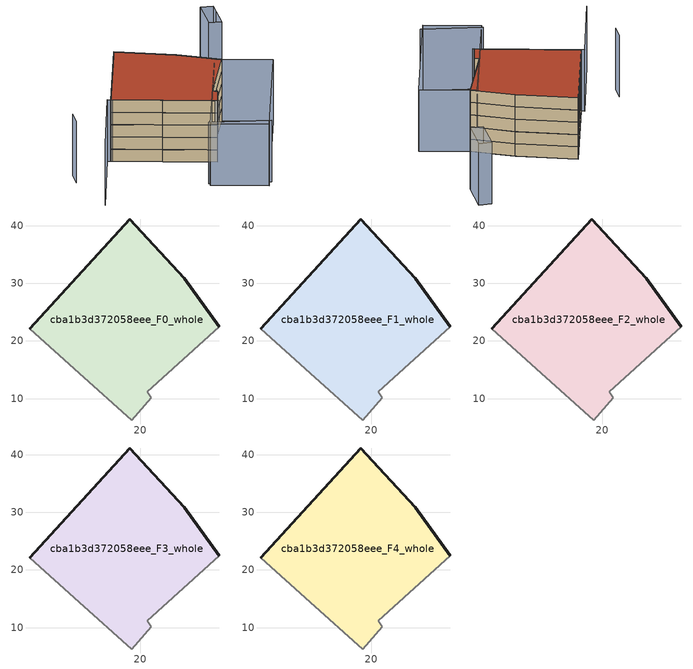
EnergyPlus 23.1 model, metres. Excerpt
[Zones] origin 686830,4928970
cba1b3d372058eee_F0_whole
 floor ground (EU_floor_Construction): 21.92,10.16 21.22,11.17 33.69,22.45 27.66,30.86 18.18,41.19 0.84,22.08 9.4,14.38 18.51,6.26 z0
 wall outside (EU_wall_Construction): 0.84,22.08 18.18,41.19 27.66,30.86 33.69,22.45 z0:3
 wall adiabatic (EU_wall_Construction): 33.69,22.45 21.22,11.17 21.92,10.16 18.51,6.26 9.4,14.38 0.84,22.08 z0:3
cba1b3d372058eee_F1_whole
 floor to cba1b3d372058eee_F0_whole (EU_floor_Construction): 21.92,10.16 21.22,11.17 33.69,22.45 27.66,30.86 18.18,41.19 0.84,22.08 9.4,14.38 18.51,6.26 z3
 wall outside (EU_wall_Construction): 0.84,22.08 18.18,41.19 27.66,30.86 33.69,22.45 z3:6
 wall adiabatic (EU_wall_Construction): 33.69,22.45 21.22,11.17 21.92,10.16 18.51,6.26 9.4,14.38 0.84,22.08 z3:6
cba1b3d372058eee_F2_whole
 floor to cba1b3d372058eee_F1_whole (EU_floor_Construction): 21.92,10.16 21.22,11.17 33.69,22.45 27.66,30.86 18.18,41.19 0.84,22.08 9.4,14.38 18.51,6.26 z6
 wall outside (EU_wall_Construction): 0.84,22.08 18.18,41.19 27.66,30.86 33.69,22.45 z6:9
 wall adiabatic (EU_wall_Construction): 33.69,22.45 21.22,11.17 21.92,10.16 18.51,6.26 9.4,14.38 0.84,22.08 z6:9
cba1b3d372058eee_F3_whole
 floor to cba1b3d372058eee_F2_whole (EU_floor_Construction): 21.92,10.16 21.22,11.17 33.69,22.45 27.66,30.86 18.18,41.19 0.84,22.08 9.4,14.38 18.51,6.26 z9
 wall outside (EU_wall_Construction): 0.84,22.08 18.18,41.19 27.66,30.86 33.69,22.45 z9:12
 wall adiabatic (EU_wall_Construction): 33.69,22.45 21.22,11.17 21.92,10.16 18.51,6.26 9.4,14.38 0.84,22.08 z9:12
cba1b3d372058eee_F4_whole
 floor to cba1b3d372058eee_F3_whole (EU_floor_Construction): 21.92,10.16 21.22,11.17 33.69,22.45 27.66,30.86 18.18,41.19 0.84,22.08 9.4,14.38 18.51,6.26 z12
 wall outside (EU_wall_Construction): 0.84,22.08 18.18,41.19 27.66,30.86 33.69,22.45 z12:15
 wall adiabatic (EU_wall_Construction): 33.69,22.45 21.22,11.17 21.92,10.16 18.51,6.26 9.4,14.38 0.84,22.08 z12:15
 roof outside (EU_roof_Construction): 27.66,30.86 33.69,22.45 21.22,11.17 21.92,10.16 18.51,6.26 9.4,14.38 0.84,22.08 18.18,41.19 z15
shading: 9.49,-1.16 20.82,-9.44 / -10.63,21.72 -12.54,18.34 / -15.32,5.17 0.27,22.59 / 0.27,22.59 18.75,6.05 / 42.12,14.8 18.96,-10.73 / 18.96,-10.73 9.31,-1.97 / 9.31,-1.97 32.46,23.56 / 32.46,23.56 42.12,14.8 / 46.84,37.87 49.39,42.64 / 50.89,45.39 46.84,37.87 / 46.84,37.87 44.26,39.26 / 44.26,39.26 48.3,46.78 / 48.3,46.78 50.89,45.39 z0:15
[Building]
EU S2 Campaign: North Axis=0; Terrain=City; Solar Distribution=FullExterior
[Site:Location]
Bologna: Latitude=44.5; Longitude=11.25; Time Zone=1; Elevation=37
[SizingPeriod:WeatherFileDays]
AnnualSizingPeriod: Begin Month=1; Begin Day of Month=1; End Month=12; End Day of Month=31; Day of Week for Start Day=Monday; Use Weather File Daylight Saving Period=No; Use Weather File Rain and Snow Indicators=No
[MATERIAL]
EU_InternalMass_Material: Roughness=MediumRough; Thickness=0.1; Conductivity=1; Density=1800; Specific Heat=900; Thermal Absorptance=0.9; Solar Absorptance=0.7; Visible Absorptance=0.7
[MATERIAL:NOMASS] Roughness=MediumRough; Thermal Absorptance=0.9; Solar Absorptance=0.7; Visible Absorptance=0.7
Name | Thermal Resistance
EU_wall_NoMass | 0.905828
EU_roof_NoMass | 0.37593
EU_floor_NoMass | 0.67114
[CONSTRUCTION]
EU_wall_Construction: EU_wall_NoMass
EU_roof_Construction: EU_roof_NoMass
EU_floor_Construction: EU_floor_NoMass
EU_InternalMass_Construction: EU_InternalMass_Material
[ZONE] Type=1; Multiplier=1; Ceiling Height=autocalculate; Volume=1711.6; Floor Area=autocalculate; Part of Total Floor Area=Yes
cba1b3d372058eee_F0_whole; cba1b3d372058eee_F1_whole; cba1b3d372058eee_F2_whole; cba1b3d372058eee_F3_whole; cba1b3d372058eee_F4_whole
[INTERNALMASS] Construction=EU_InternalMass_Construction; Surface Area=570.533
Name | Zone or ZoneList
cba1b3d372058eee_F0_whole_EU_InternalMass | cba1b3d372058eee_F0_whole
cba1b3d372058eee_F1_whole_EU_InternalMass | cba1b3d372058eee_F1_whole
cba1b3d372058eee_F2_whole_EU_InternalMass | cba1b3d372058eee_F2_whole
cba1b3d372058eee_F3_whole_EU_InternalMass | cba1b3d372058eee_F3_whole
cba1b3d372058eee_F4_whole_EU_InternalMass | cba1b3d372058eee_F4_whole
[OTHEREQUIPMENT] Fuel Type=Electricity; Design Level Calculation Method=Watts/Area; Power per Zone Floor Area=1; Fraction Latent=0; Fraction Radiant=0; Fraction Lost=0; Carbon Dioxide Generation Rate=0; EndUse Subcategory=EU_Step8_InternalGains
Name | Zone or ZoneList or Space or SpaceList | Schedule
EU_Step8_InternalGain_cba1b3d372058eee_F0_whole_f000 | cba1b3d372058eee_F0_whole | EU_Step8_GainSchedule_cba1b3d372058eee_F0_whole_f000
EU_Step8_InternalGain_cba1b3d372058eee_F1_whole_f000 | cba1b3d372058eee_F1_whole | EU_Step8_GainSchedule_cba1b3d372058eee_F1_whole_f000
EU_Step8_InternalGain_cba1b3d372058eee_F2_whole_f000 | cba1b3d372058eee_F2_whole | EU_Step8_GainSchedule_cba1b3d372058eee_F2_whole_f000
EU_Step8_InternalGain_cba1b3d372058eee_F3_whole_f000 | cba1b3d372058eee_F3_whole | EU_Step8_GainSchedule_cba1b3d372058eee_F3_whole_f000
EU_Step8_InternalGain_cba1b3d372058eee_F4_whole_f000 | cba1b3d372058eee_F4_whole | EU_Step8_GainSchedule_cba1b3d372058eee_F4_whole_f000
[ZONEVENTILATION:DESIGNFLOWRATE] Schedule=EU_AlwaysOn; Design Flow Rate Calculation Method=AirChanges/Hour; Air Changes per Hour=0.73129; Ventilation Type=Natural; Fan Pressure Rise=0; Fan Total Efficiency=1; Constant Term Coefficient=1; Temperature Term Coefficient=0; Velocity Term Coefficient=0; Velocity Squared Term Coefficient=0; Minimum Indoor Temperature=-100; Maximum Indoor Temperature=100; Delta Temperature=-100; Minimum Outdoor Temperature=-100; Maximum Outdoor Temperature=100; Maximum Wind Speed=40
Name | Zone or ZoneList or Space or SpaceList
EU_ConstantAir_cba1b3d372058eee_F0_whole | cba1b3d372058eee_F0_whole
EU_ConstantAir_cba1b3d372058eee_F1_whole | cba1b3d372058eee_F1_whole
EU_ConstantAir_cba1b3d372058eee_F2_whole | cba1b3d372058eee_F2_whole
EU_ConstantAir_cba1b3d372058eee_F3_whole | cba1b3d372058eee_F3_whole
EU_ConstantAir_cba1b3d372058eee_F4_whole | cba1b3d372058eee_F4_whole
[HVACTEMPLATE:THERMOSTAT] Constant Heating Setpoint=20; Constant Cooling Setpoint=50
EU_HeatOnly_cba1b3d372058eee_F0_whole; EU_HeatOnly_cba1b3d372058eee_F1_whole; EU_HeatOnly_cba1b3d372058eee_F2_whole; EU_HeatOnly_cba1b3d372058eee_F3_whole; EU_HeatOnly_cba1b3d372058eee_F4_whole
[HVACTEMPLATE:ZONE:IDEALLOADSAIRSYSTEM] System Availability Schedule=EU_AlwaysOn; Maximum Heating Supply Air Temperature=50; Minimum Cooling Supply Air Temperature=13; Maximum Heating Supply Air Humidity Ratio=0.0156; Minimum Cooling Supply Air Humidity Ratio=0.0077; Heating Limit=NoLimit; Cooling Limit=NoLimit; Heating Availability Schedule=EU_AlwaysOn; Cooling Availability Schedule=EU_CoolingOff; Dehumidification Control Type=ConstantSensibleHeatRatio; Cooling Sensible Heat Ratio=0.7; Dehumidification Setpoint=60; Humidification Control Type=None; Humidification Setpoint=30; Outdoor Air Method=None; Outdoor Air Flow Rate per Person=0.00944; Outdoor Air Flow Rate per Zone Floor Area=0; Outdoor Air Flow Rate per Zone=0; Demand Controlled Ventilation Type=None; Outdoor Air Economizer Type=NoEconomizer; Heat Recovery Type=None; Sensible Heat Recovery Effectiveness=0.7; Latent Heat Recovery Effectiveness=0.65
Name | Template Thermostat
cba1b3d372058eee_F0_whole | EU_HeatOnly_cba1b3d372058eee_F0_whole
cba1b3d372058eee_F1_whole | EU_HeatOnly_cba1b3d372058eee_F1_whole
cba1b3d372058eee_F2_whole | EU_HeatOnly_cba1b3d372058eee_F2_whole
cba1b3d372058eee_F3_whole | EU_HeatOnly_cba1b3d372058eee_F3_whole
cba1b3d372058eee_F4_whole | EU_HeatOnly_cba1b3d372058eee_F4_whole
[SIZING:ZONE] Zone Cooling Design Supply Air Temperature Input Method=SupplyAirTemperature; Zone Cooling Design Supply Air Temperature=13; Zone Heating Design Supply Air Temperature Input Method=SupplyAirTemperature; Zone Heating Design Supply Air Temperature=50; Zone Cooling Design Supply Air Humidity Ratio=0.008; Zone Heating Design Supply Air Humidity Ratio=0.008; Cooling Design Air Flow Method=DesignDay; Cooling Design Air Flow Rate=0; Cooling Minimum Air Flow per Zone Floor Area=0.000762; Cooling Minimum Air Flow=0; Cooling Minimum Air Flow Fraction=0.2; Heating Design Air Flow Method=DesignDay; Heating Design Air Flow Rate=0; Heating Maximum Air Flow per Zone Floor Area=0.002032; Heating Maximum Air Flow=0.141576; Heating Maximum Air Flow Fraction=0.3; Account for Dedicated Outdoor Air System=No; Dedicated Outdoor Air System Control Strategy=NeutralSupplyAir; Dedicated Outdoor Air Low Setpoint Temperature for Design=autosize; Dedicated Outdoor Air High Setpoint Temperature for Design=autosize; Zone Load Sizing Method=Sensible Load Only No Latent Load; Zone Latent Cooling Design Supply Air Humidity Ratio Input Method=HumidityRatioDifference; Zone Cooling Design Supply Air Humidity Ratio Difference=0.005; Zone Latent Heating Design Supply Air Humidity Ratio Input Method=HumidityRatioDifference; Zone Humidification Design Supply Air Humidity Ratio Difference=0.005
cba1b3d372058eee_F0_whole; cba1b3d372058eee_F1_whole; cba1b3d372058eee_F2_whole; cba1b3d372058eee_F3_whole; cba1b3d372058eee_F4_whole
[SCHEDULE:CONSTANT]
Name | Hourly Value
EU_AlwaysOn | 1
EU_CoolingOff | 0
[SCHEDULE:FILE] Column Number=1; Rows to Skip at Top=0; Number of Hours of Data=8760; Column Separator=Comma; Interpolate to Timestep=No; Minutes per Item=60; Adjust Schedule for Daylight Savings=Yes
Name | File
EU_Step8_GainSchedule_cba1b3d372058eee_F0_whole_f000 | ../../schedules/cba1b3d372058eee/cba1b3d372058eee_F0_whole_f000_gain.csv
EU_Step8_GainSchedule_cba1b3d372058eee_F1_whole_f000 | ../../schedules/cba1b3d372058eee/cba1b3d372058eee_F1_whole_f000_gain.csv
EU_Step8_GainSchedule_cba1b3d372058eee_F2_whole_f000 | ../../schedules/cba1b3d372058eee/cba1b3d372058eee_F2_whole_f000_gain.csv
EU_Step8_GainSchedule_cba1b3d372058eee_F3_whole_f000 | ../../schedules/cba1b3d372058eee/cba1b3d372058eee_F3_whole_f000_gain.csv
EU_Step8_GainSchedule_cba1b3d372058eee_F4_whole_f000 | ../../schedules/cba1b3d372058eee/cba1b3d372058eee_F4_whole_f000_gain.csv
